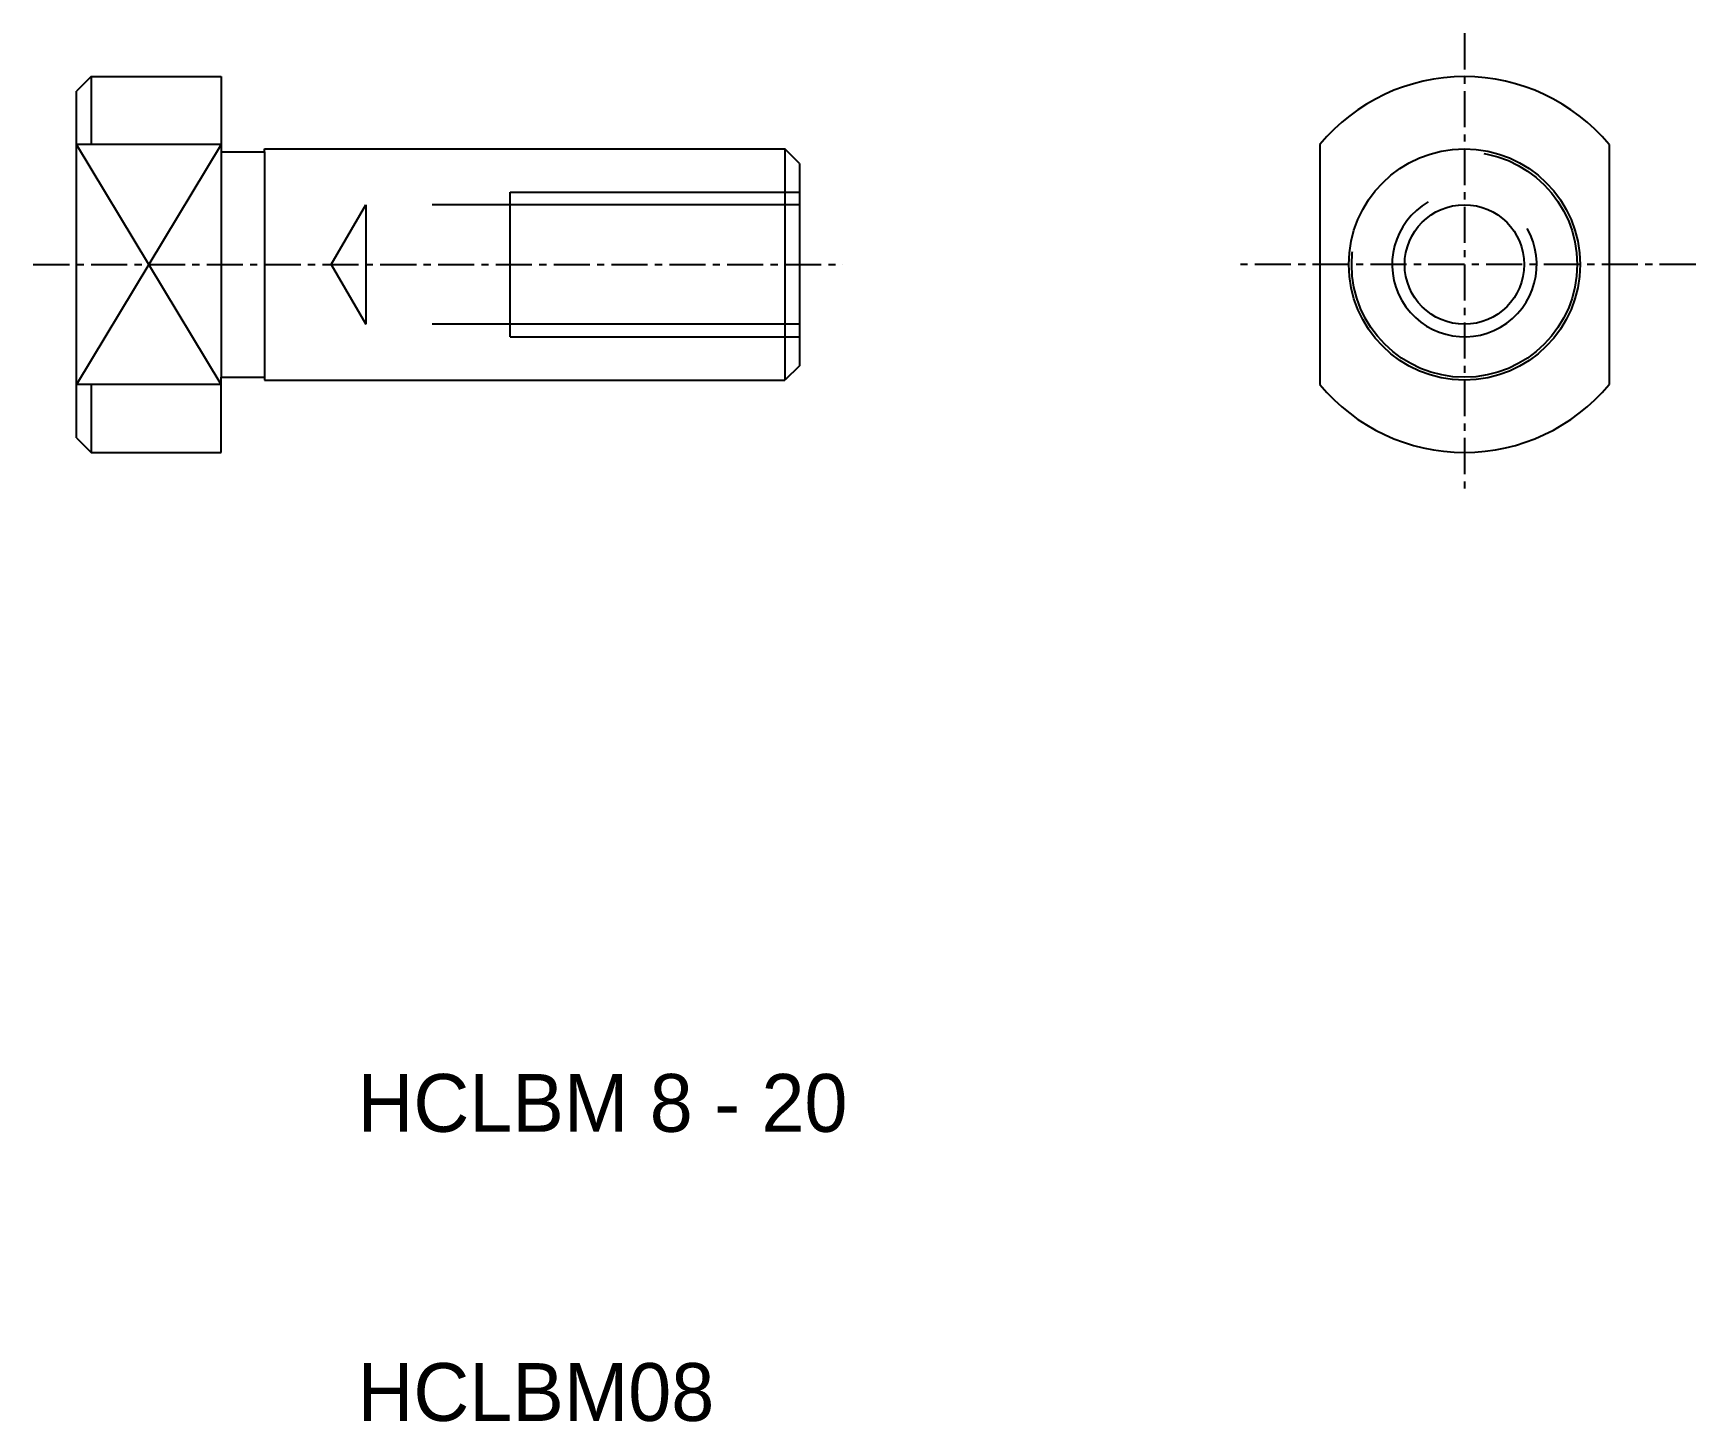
# Model space of a CAD drawing. Extents: x 55.3 to 112.8, y 58.6 to 106.6.
import ezdxf

# ---------------------------------------------------------------- set-up
doc = ezdxf.new("R2010")
doc.units = 0
doc.linetypes.add('CENTER', pattern=[2, 1.25, -0.25, 0.25, -0.25])
doc.linetypes.add('DASHED', pattern=[19.05, 12.7, -6.35])
doc.layers.get('0').update_dxf_attribs({"linetype": 'CONTINUOUS'})
doc.layers.add('CENTER', color=1, linetype='CENTER')

msp = doc.modelspace()

# ---------------------------------------------------------------- linework, layer by layer
for p, q in [((57.287, 105.146), (56.787, 104.646)), ((57.287, 105.146), (57.287, 102.799)), ((57.287, 105.146), (61.787, 105.146)), ((61.787, 105.146), (61.787, 102.546)), ((56.787, 92.646), (56.787, 104.646)), ((61.787, 102.799), (56.787, 102.799)), ((61.787, 102.546), (61.787, 94.746)), ((61.787, 102.546), (63.287, 102.546)), ((63.287, 102.646), (81.287, 102.646)), ((63.287, 102.546), (63.287, 102.646)), ((63.287, 102.546), (63.287, 94.746)), ((81.287, 102.646), (81.287, 94.646)), ((81.787, 102.146), (81.287, 102.646)), ((99.787, 102.799), (99.787, 94.492)), ((109.787, 102.799), (109.787, 94.492)), ((81.787, 102.146), (81.787, 95.146)), ((81.787, 95.146), (81.287, 94.646)), ((61.787, 94.492), (56.787, 94.492)), ((57.287, 94.492), (57.287, 92.146)), ((61.787, 92.146), (61.787, 94.746)), ((61.787, 94.746), (63.287, 94.746)), ((63.287, 94.746), (63.287, 94.646)), ((63.287, 94.646), (81.287, 94.646)), ((56.787, 92.646), (57.287, 92.146)), ((57.287, 92.146), (61.787, 92.146))]:
    msp.add_line(p, q)
at = {"color": 3}
for p, q in [((61.787, 94.492), (56.787, 102.799)), ((61.787, 102.799), (56.787, 94.492))]:
    msp.add_line(p, q, dxfattribs=at)
at = {"color": 3, "linetype": 'DASHED'}
for p, q in [((65.594, 98.646), (66.787, 100.713)), ((81.787, 100.713), (66.787, 100.713)), ((66.787, 100.713), (66.787, 96.579)), ((71.787, 101.146), (81.787, 101.146)), ((71.787, 96.146), (71.787, 101.146)), ((65.594, 98.646), (66.787, 96.579)), ((81.787, 96.579), (66.787, 96.579)), ((71.787, 96.146), (81.787, 96.146))]:
    msp.add_line(p, q, dxfattribs=at)
for radius in [4, 2.067]:
    msp.add_circle((104.787, 98.646), radius)
msp.add_circle((104.787, 98.646), 3.9, dxfattribs=at)
for start, end in [(39.71514, 140.28486), (219.71514, 320.28486)]:
    msp.add_arc((104.787, 98.646), 6.5, start, end)
at = {"color": 3}
msp.add_arc((104.787, 98.646), 2.5, 120, 30, dxfattribs=at)
at = {"layer": 'CENTER', "color": 1, "linetype": 'CENTER'}
for p, q in [((104.787, 106.646), (104.787, 90.646)), ((55.287, 98.646), (83.287, 98.646)), ((112.787, 98.646), (96.787, 98.646))]:
    msp.add_line(p, q, dxfattribs=at)

# ---------------------------------------------------------------- texts
for s, p in [('HCLBM 8 - 20', (66.504, 68.646)), ('HCLBM08', (66.504, 58.646))]:
    msp.add_text(s, height=2).set_placement(p)

doc.saveas('drawing.dxf')
